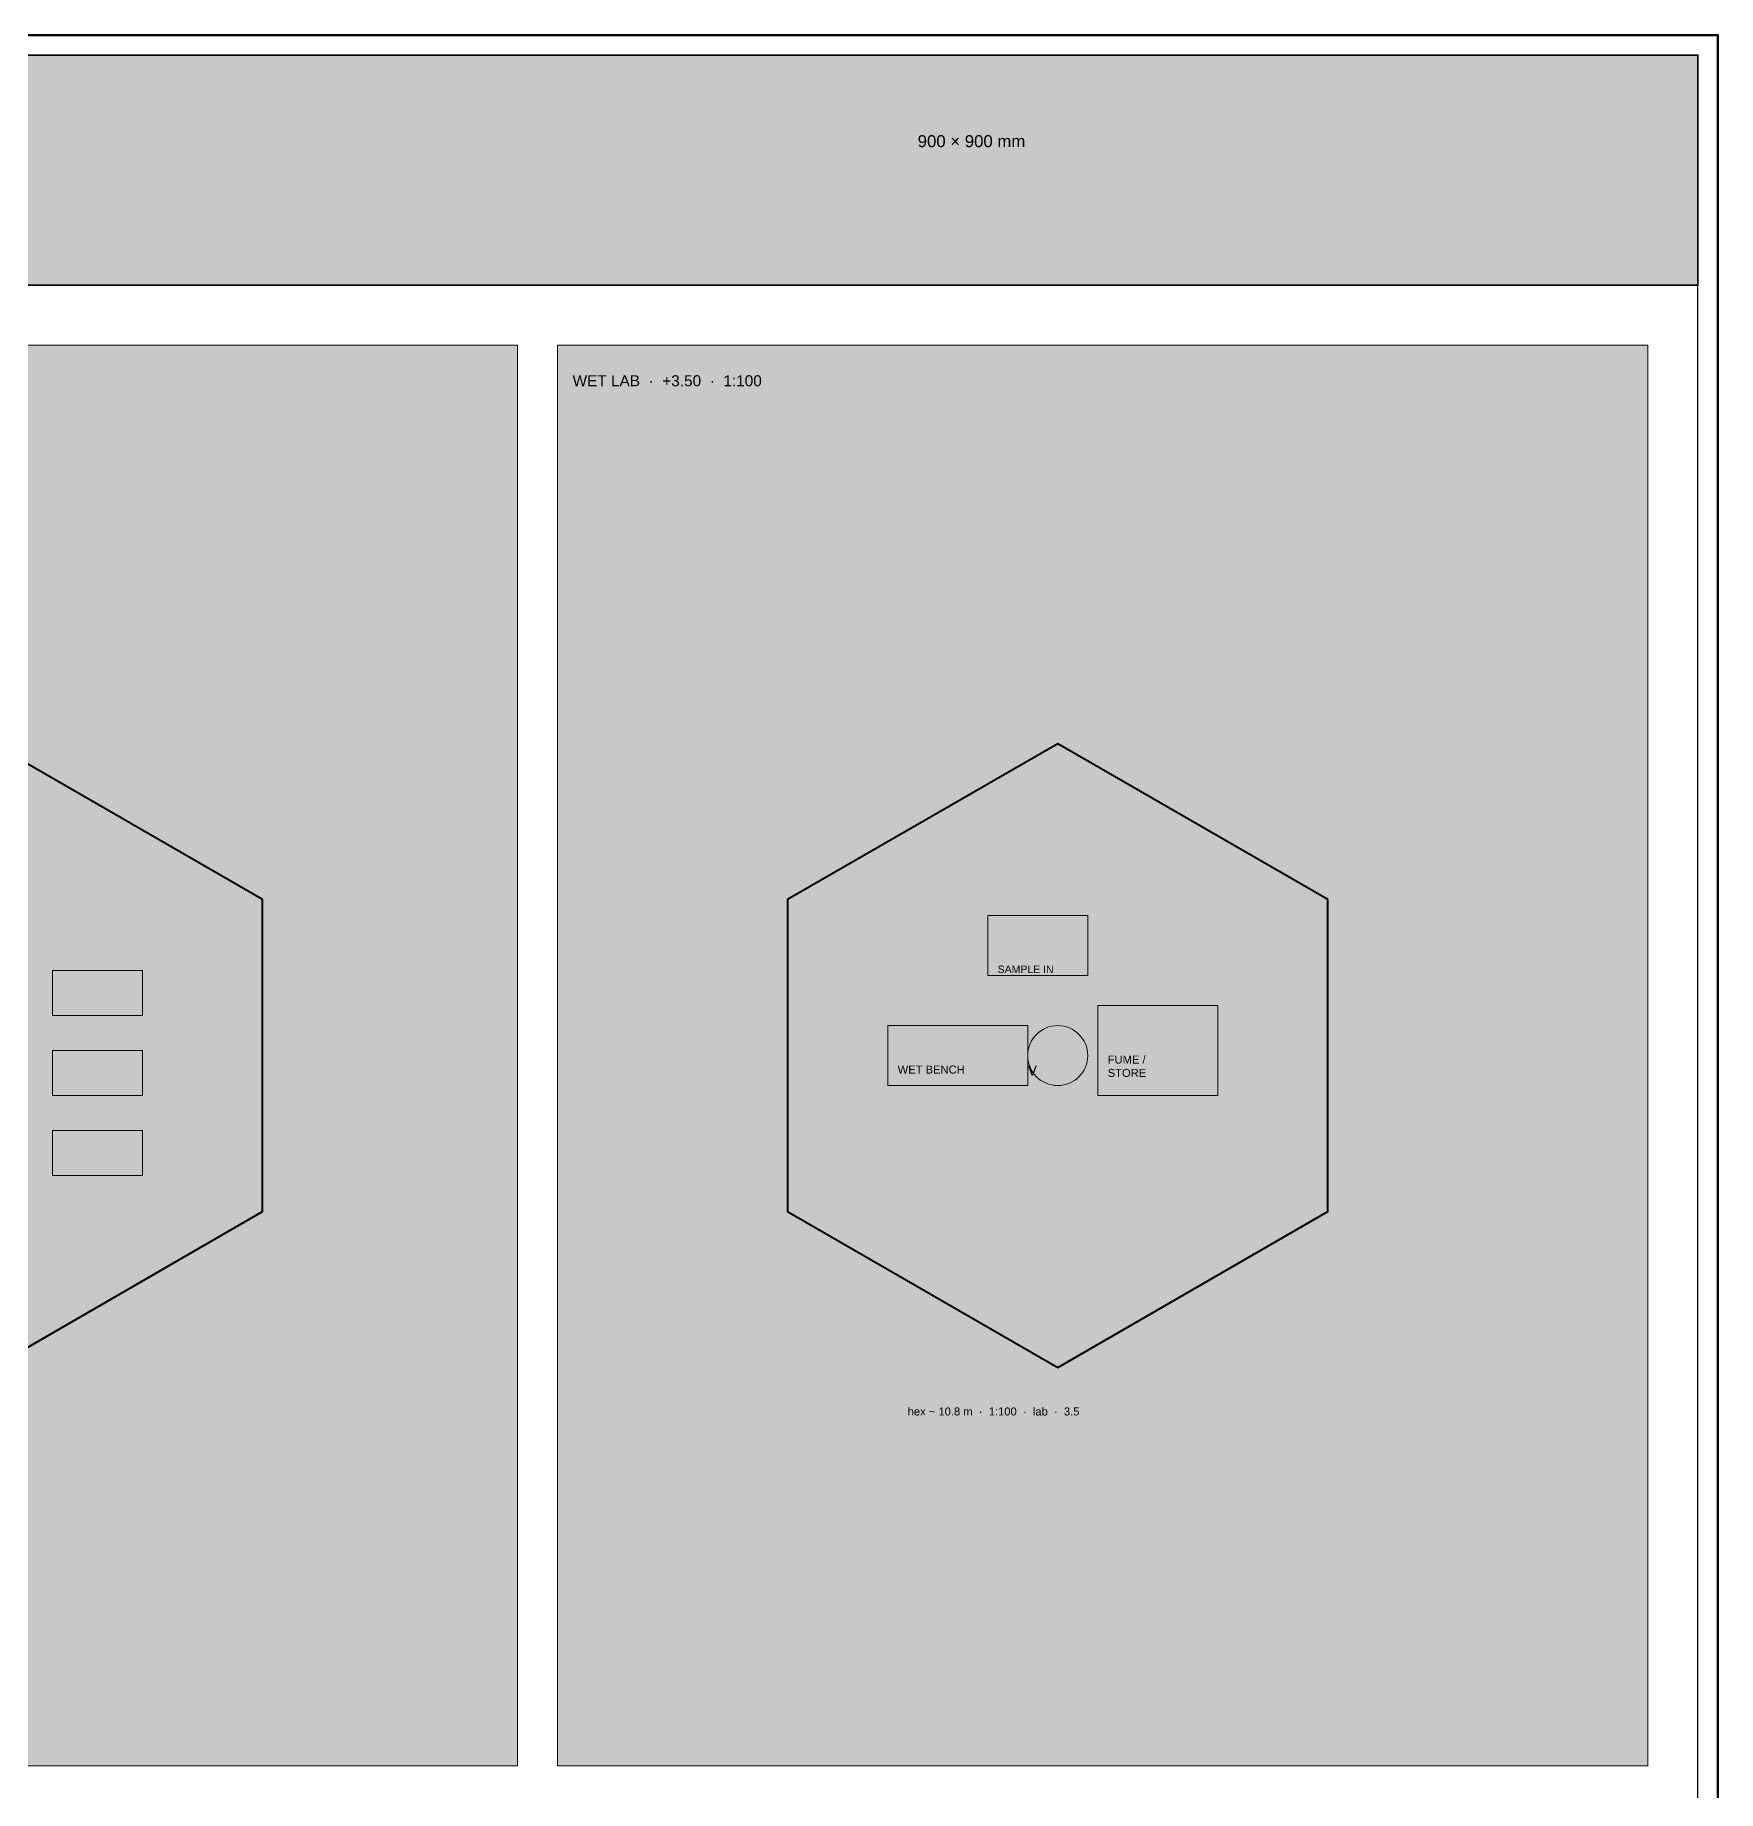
# Model space of a CAD drawing. Header units: millimetres. Extents: x 0 to 4200, y -1100 to 900.
# Drawn here: x 563.5 to 900, y -551 to -200 of the extents above; entities that cross this region are included whole.
import ezdxf

# ---------------------------------------------------------------- set-up
doc = ezdxf.new("R2010")
doc.units = ezdxf.units.MM
for name, color, linetype, lineweight, true_color in [('A-ANNO', 7, 'Continuous', 18, 0x20242a), ('A-FURN', 7, 'Continuous', 18, 0x5a626c), ('A-HATCH', 7, 'Continuous', 9, 0xb4bac0), ('A-SHEET', 7, 'Continuous', 50, 0x142030), ('A-TITL', 7, 'Continuous', 35, 0x142030), ('A-WALL', 7, 'Continuous', 40, 0x20242a)]:
    doc.layers.add(name, color=color, linetype=linetype, lineweight=lineweight, true_color=true_color)
doc.styles.add('ANNO', font='Arial.ttf')
doc.styles.add('TITLE', font='Arial.ttf')

msp = doc.modelspace()

# ---------------------------------------------------------------- hatches: boundary and pattern name
at = {"layer": 'A-HATCH', "true_color": 0x142030}
h = msp.add_hatch(color=7, dxfattribs=at)
h.dxf.hatch_style = 1
h.paths.add_polyline_path([(4, -250), (896, -250), (896, -204), (4, -204)])
at = {"layer": 'A-HATCH', "true_color": 0xfcfdfe}
h = msp.add_hatch(color=7, dxfattribs=at)
h.dxf.hatch_style = 1
h.paths.add_polyline_path([(450, -546), (660, -546), (660, -262), (450, -262)])
h = msp.add_hatch(color=7, dxfattribs=at)
h.dxf.hatch_style = 1
h.paths.add_polyline_path([(668, -546), (886, -546), (886, -262), (668, -262)])
at = {"layer": 'A-HATCH', "true_color": 0xfadce6}
h = msp.add_hatch(color=7, dxfattribs=at)
h.dxf.hatch_style = 1
h.paths.add_polyline_path([(567, -396), (585, -396), (585, -387), (567, -387)])
at = {"layer": 'A-HATCH', "true_color": 0xdcebfa}
h = msp.add_hatch(color=7, dxfattribs=at)
h.dxf.hatch_style = 1
h.paths.add_polyline_path([(734, -410), (762, -410), (762, -398), (734, -398)])
at = {"layer": 'A-HATCH', "true_color": 0xfadce6}
h = msp.add_hatch(color=7, dxfattribs=at)
h.dxf.hatch_style = 1
h.paths.add_polyline_path([(567, -412), (585, -412), (585, -403), (567, -403)])
h = msp.add_hatch(color=7, dxfattribs=at)
h.dxf.hatch_style = 1
h.paths.add_polyline_path([(567, -428), (585, -428), (585, -419), (567, -419)])

# ---------------------------------------------------------------- linework, layer by layer
at = {"layer": 'A-FURN', "true_color": 0x5a626c}
msp.add_circle((768, -404), 6, dxfattribs=at)
at = {"layer": 'A-SHEET', "lineweight": 70, "true_color": 0x142030}
msp.add_lwpolyline([(0, -1100), (900, -1100), (900, -200), (0, -200)], close=True, dxfattribs=at)
at = {"layer": 'A-SHEET', "lineweight": 25, "true_color": 0x142030}
msp.add_lwpolyline([(4, -1096), (896, -1096), (896, -204), (4, -204)], close=True, dxfattribs=at)
at = {"layer": 'A-SHEET', "lineweight": 13, "true_color": 0xb4bac0}
for points in [[(450, -546), (660, -546), (660, -262), (450, -262)], [(668, -546), (886, -546), (886, -262), (668, -262)]]:
    msp.add_lwpolyline(points, close=True, dxfattribs=at)
at = {"layer": 'A-SHEET', "lineweight": 13, "true_color": 0x4691d2}
for points in [[(754, -388), (774, -388), (774, -376), (754, -376)], [(776, -412), (800, -412), (800, -394), (776, -394)], [(734, -410), (762, -410), (762, -398), (734, -398)]]:
    msp.add_lwpolyline(points, close=True, dxfattribs=at)
at = {"layer": 'A-SHEET', "lineweight": 13, "true_color": 0xe682aa}
for points in [[(567, -396), (585, -396), (585, -387), (567, -387)], [(567, -412), (585, -412), (585, -403), (567, -403)], [(567, -428), (585, -428), (585, -419), (567, -419)]]:
    msp.add_lwpolyline(points, close=True, dxfattribs=at)
at = {"layer": 'A-TITL'}
msp.add_lwpolyline([(4, -250), (896, -250), (896, -204), (4, -204)], close=True, dxfattribs=at)
at = {"layer": 'A-WALL', "lineweight": 40, "true_color": 0x142030}
for points in [[(609, -372.82), (555, -341.65), (501, -372.82), (501, -435.18), (555, -466.35), (609, -435.18)], [(822, -372.82), (768, -341.65), (714, -372.82), (714, -435.18), (768, -466.35), (822, -435.18)]]:
    msp.add_lwpolyline(points, close=True, dxfattribs=at)

# ---------------------------------------------------------------- texts
at = {"layer": 'A-ANNO', "color": 7, "true_color": 0x142030, "insert": (671, -268), "char_height": 2.2, "width": 212, "attachment_point": 1, "style": 'TITLE'}
msp.add_mtext('WET LAB  ·  +3.50  ·  1:100', dxfattribs=at)
at = {"layer": 'A-ANNO', "color": 7, "true_color": 0x20242a, "attachment_point": 1, "style": 'ANNO'}
for s, insert, char_height, width in [('SAMPLE IN', (756, -386), 1.5, 22), ('WET BENCH', (736, -406), 1.6, 26), ('FUME /\\PSTORE', (778, -404), 1.6, 22)]:
    msp.add_mtext(s, dxfattribs=dict(at, insert=insert, char_height=char_height, width=width))
at = {"layer": 'A-ANNO', "color": 7, "true_color": 0x5a626c, "attachment_point": 1, "style": 'ANNO'}
for s, insert, char_height, width in [('V', (762, -406), 2, 12), ('hex ~ 10.8 m  ·  1:100  ·  lab  ·  3.5', (738, -474.35), 1.6, 80)]:
    msp.add_mtext(s, dxfattribs=dict(at, insert=insert, char_height=char_height, width=width))
at = {"layer": 'A-TITL', "color": 7, "true_color": 0xc8d2dc, "insert": (740, -220), "char_height": 2.4, "width": 140, "attachment_point": 1, "style": 'ANNO'}
msp.add_mtext('900 × 900 mm', dxfattribs=at)

doc.saveas('drawing.dxf')
